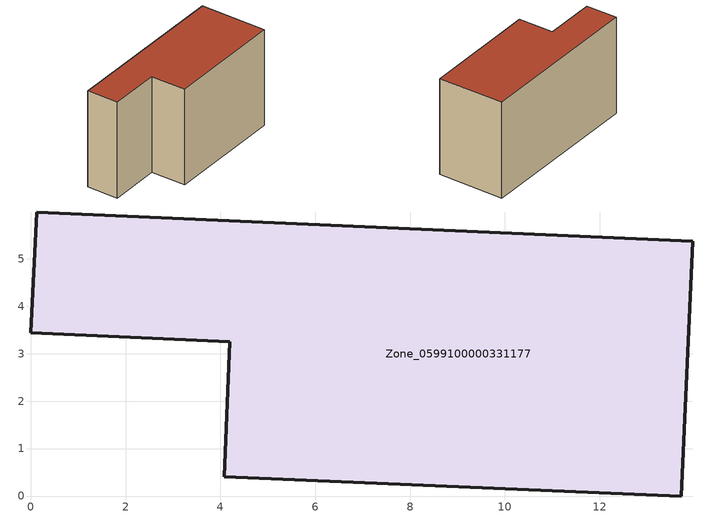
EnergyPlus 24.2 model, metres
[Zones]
Zone_0599100000331177
 floor ground (C_G): 13.96,5.37 13.72,0 4.08,0.41 4.2,3.25 0,3.44 0.12,5.99 z0.97
 wall outside (C_F): 13.72,0 13.96,5.37 0.12,5.99 0,3.44 4.2,3.25 4.08,0.41 13.72,0 z0.97:8.96
 roof outside (C_R): 4.08,0.41 13.72,0 13.96,5.37 0.12,5.99 0,3.44 4.2,3.25 z8.96
[BUILDING]
Pand.0599100000331177: North Axis=0; Terrain=City; Loads Convergence Tolerance Value=0.04; Temperature Convergence Tolerance Value=0.4; Solar Distribution=FullExterior; Maximum Number of Warmup Days=25; Minimum Number of Warmup Days=1
[Site:Location]
Rotterdam.The.Hague.AP_ZH_NLD Design_Conditions: Latitude=51.96; Longitude=4.45; Time Zone=1; Elevation=-4.5
[SITE:GROUNDTEMPERATURE:BUILDINGSURFACE]
18, 18, 18, 18, 18, 18, 18, 18, 18, 18, 18, 18
[MATERIAL] Thermal Absorptance=0.9; Solar Absorptance=0.7; Visible Absorptance=0.7
Name | Roughness | Thickness | Conductivity | Density | Specific Heat
G.TI.1975-1991 | MediumSmooth | 0.15 | 0.288461 | 540 | 1210
F.TI.1975-1991 | Rough | 0.3 | 0.230769 | 1920 | 840
R.TI.1975-1991 | MediumRough | 0.2 | 0.153846 | 1500 | 1000
[CONSTRUCTION]
C_G: G.TI.1975-1991
C_F: F.TI.1975-1991
C_R: R.TI.1975-1991
[ZONE]
Zone_0599100000331177: Type=1; Multiplier=1; Ceiling Height=Autocalculate; Volume=Autocalculate; Floor Area=autocalculate; Part of Total Floor Area=Yes
[ZONEINFILTRATION:DESIGNFLOWRATE]
Infil_Zone_0599100000331177: Zone or ZoneList or Space or SpaceList=Zone_0599100000331177; Schedule=AlwaysOn; Design Flow Rate Calculation Method=Flow/Area; Flow Rate per Floor Area=0.003; Constant Term Coefficient=1; Temperature Term Coefficient=0; Velocity Term Coefficient=0; Velocity Squared Term Coefficient=0
[HVACTEMPLATE:ZONE:IDEALLOADSAIRSYSTEM]
Zone_0599100000331177: Maximum Heating Supply Air Temperature=50; Minimum Cooling Supply Air Temperature=13; Maximum Heating Supply Air Humidity Ratio=0.0156; Minimum Cooling Supply Air Humidity Ratio=0.0077; Heating Limit=NoLimit; Cooling Limit=NoLimit; Dehumidification Control Type=ConstantSensibleHeatRatio; Cooling Sensible Heat Ratio=0.7; Dehumidification Setpoint=60; Humidification Control Type=None; Humidification Setpoint=30; Outdoor Air Method=None; Outdoor Air Flow Rate per Person=0.00944; Outdoor Air Flow Rate per Zone Floor Area=0; Outdoor Air Flow Rate per Zone=0; Demand Controlled Ventilation Type=None; Outdoor Air Economizer Type=NoEconomizer; Heat Recovery Type=None; Sensible Heat Recovery Effectiveness=0.7; Latent Heat Recovery Effectiveness=0.65
[ZONECONTROL:THERMOSTAT]
ThermostatControl_Zone_0599100000331177: Zone or ZoneList=Zone_0599100000331177; Control Type Schedule=DualSetpointControlType; Control 1=Thermostat_Zone_0599100000331177; Temperature Difference Between Cutout And Setpoint=0
[THERMOSTATSETPOINT:DUALSETPOINT]
Thermostat_Zone_0599100000331177: Heating Setpoint Temperature Schedule=HeatingSetpoint_Zone_0599100000331177; Cooling Setpoint Temperature Schedule=CoolingSetpoint_Zone_0599100000331177
[SCHEDULE:COMPACT]
HeatingSetpoint_Zone_0599100000331177: Through: 12/31, For: AllDays, Until: 24:00, 21
CoolingSetpoint_Zone_0599100000331177: Through: 12/31, For: AllDays, Until: 24:00, 24
DualSetpointControlType: Through: 12/31, For: AllDays, Until: 24:00, 4
AlwaysOn: Through: 12/31, For: AllDays, Until: 24:00, 1
